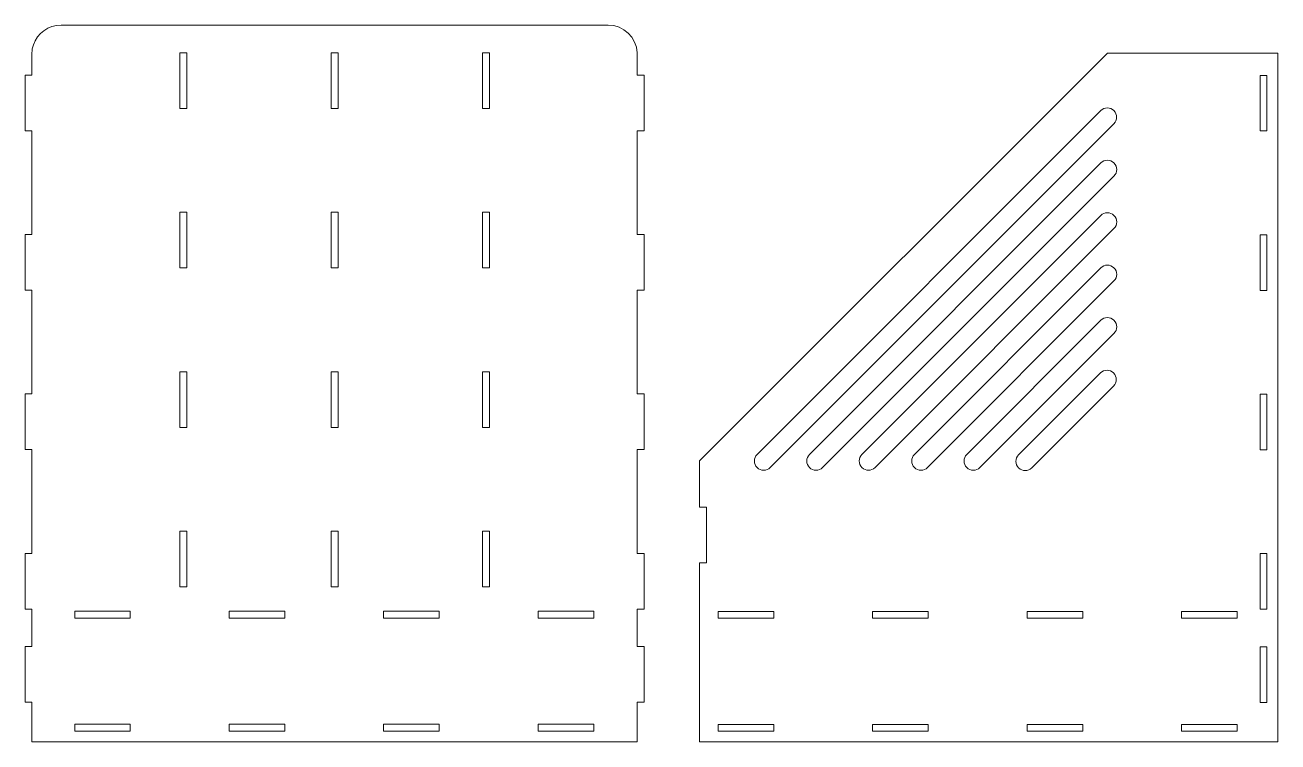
# Model space of a CAD drawing. Header units: millimetres. Extents: x -1743 to -18, y -755 to 899.
# Drawn here: x -1016 to -340, y 80 to 467 of the extents above; entities that cross this region are included whole.
import ezdxf

# ---------------------------------------------------------------- set-up
doc = ezdxf.new("R2010")
doc.units = ezdxf.units.MM
doc.header["$MEASUREMENT"] = 0
doc.layers.add('layer 1', color=7, linetype='Continuous')

msp = doc.modelspace()

# ---------------------------------------------------------------- linework, layer by layer
at = {"layer": 'layer 1', "color": 7, "lineweight": 9}
for points, knots in [([(-685.8917, 101.7151), (-685.8917, 101.7151), (-682.1917, 101.7151), (-682.1917, 101.7151), (-682.1917, 101.7151), (-682.1917, 101.7151), (-682.1917, 131.7152), (-682.1917, 131.7152), (-682.1917, 131.7152), (-682.1917, 131.7152), (-685.8917, 131.7152), (-685.8917, 131.7152), (-685.8917, 131.7152), (-685.8917, 131.7152), (-685.8917, 152.0052), (-685.8917, 152.0052), (-685.8917, 152.0052), (-685.8917, 152.0052), (-682.1917, 152.0052), (-682.1917, 152.0052), (-682.1917, 152.0052), (-682.1917, 152.0052), (-682.1917, 182.0053), (-682.1917, 182.0053), (-682.1917, 182.0053), (-682.1917, 182.0053), (-685.8917, 182.0053), (-685.8917, 182.0053), (-685.8917, 182.0053), (-685.8917, 182.0053), (-685.8917, 238.0052), (-685.8917, 238.0052), (-685.8917, 238.0052), (-685.8917, 238.0052), (-682.1917, 238.0052), (-682.1917, 238.0052), (-682.1917, 238.0052), (-682.1917, 238.0052), (-682.1917, 268.0053), (-682.1917, 268.0053), (-682.1917, 268.0053), (-682.1917, 268.0053), (-685.8917, 268.0053), (-685.8917, 268.0053), (-685.8917, 268.0053), (-685.8917, 268.0053), (-685.8917, 324.0053), (-685.8917, 324.0053), (-685.8917, 324.0053), (-685.8917, 324.0053), (-682.1917, 324.0053), (-682.1917, 324.0053), (-682.1917, 324.0053), (-682.1917, 324.0053), (-682.1917, 354.0052), (-682.1917, 354.0052), (-682.1917, 354.0052), (-682.1917, 354.0052), (-685.8917, 354.0052), (-685.8917, 354.0052), (-685.8917, 354.0052), (-685.8917, 354.0052), (-685.8917, 410.0053), (-685.8917, 410.0053), (-685.8917, 410.0053), (-685.8917, 410.0053), (-682.1917, 410.0053), (-682.1917, 410.0053), (-682.1917, 410.0053), (-682.1917, 410.0053), (-682.1917, 440.0053), (-682.1917, 440.0053), (-682.1917, 440.0053), (-682.1917, 440.0053), (-685.8917, 440.0053), (-685.8917, 440.0053), (-685.8917, 440.0053), (-685.8917, 440.0053), (-685.8917, 451.2702), (-685.8917, 451.2702), (-685.8917, 451.2702), (-685.8917, 451.2702), (-685.8917, 452.0054), (-685.8917, 452.0054), (-685.8917, 452.0054), (-685.8917, 452.0054), (-685.9096, 452.0054), (-685.9096, 452.0054), (-685.9096, 452.0054), (-686.297, 460.3219), (-693.2189, 467.0054), (-701.6269, 467.0054), (-701.6269, 467.0054), (-701.6269, 467.0054), (-838.1917, 467.0054), (-838.1917, 467.0054), (-838.1917, 467.0054), (-838.1917, 467.0054), (-995.1917, 467.0054), (-995.1917, 467.0054), (-995.1917, 467.0054), (-995.1917, 467.0054), (-996.7564, 467.0054), (-996.7564, 467.0054), (-996.7564, 467.0054), (-1003.6573, 467.0054), (-1009.5575, 462.5031), (-1011.6652, 456.291), (-1011.6652, 456.291), (-1012.1959, 454.9317), (-1012.4916, 453.4932), (-1012.4916, 452.0056), (-1012.4916, 452.0056), (-1012.4916, 452.0056), (-1012.4916, 452.0054), (-1012.4916, 452.0054), (-1012.4916, 452.0054), (-1012.4916, 452.0054), (-1012.4916, 452.0052), (-1012.4916, 452.0052), (-1012.4916, 452.0052), (-1012.4916, 452.0052), (-1012.4916, 451.2702), (-1012.4916, 451.2702), (-1012.4916, 451.2702), (-1012.4916, 451.2702), (-1012.4916, 440.0053), (-1012.4916, 440.0053), (-1012.4916, 440.0053), (-1012.4916, 440.0053), (-1016.1916, 440.0053), (-1016.1916, 440.0053), (-1016.1916, 440.0053), (-1016.1916, 440.0053), (-1016.1916, 410.0053), (-1016.1916, 410.0053), (-1016.1916, 410.0053), (-1016.1916, 410.0053), (-1012.4916, 410.0053), (-1012.4916, 410.0053), (-1012.4916, 410.0053), (-1012.4916, 410.0053), (-1012.4916, 354.0052), (-1012.4916, 354.0052), (-1012.4916, 354.0052), (-1012.4916, 354.0052), (-1016.1916, 354.0052), (-1016.1916, 354.0052), (-1016.1916, 354.0052), (-1016.1916, 354.0052), (-1016.1916, 324.0053), (-1016.1916, 324.0053), (-1016.1916, 324.0053), (-1016.1916, 324.0053), (-1012.4916, 324.0053), (-1012.4916, 324.0053), (-1012.4916, 324.0053), (-1012.4916, 324.0053), (-1012.4916, 268.0053), (-1012.4916, 268.0053), (-1012.4916, 268.0053), (-1012.4916, 268.0053), (-1016.1916, 268.0053), (-1016.1916, 268.0053), (-1016.1916, 268.0053), (-1016.1916, 268.0053), (-1016.1916, 238.0052), (-1016.1916, 238.0052), (-1016.1916, 238.0052), (-1016.1916, 238.0052), (-1012.4916, 238.0052), (-1012.4916, 238.0052), (-1012.4916, 238.0052), (-1012.4916, 238.0052), (-1012.4916, 182.0053), (-1012.4916, 182.0053), (-1012.4916, 182.0053), (-1012.4916, 182.0053), (-1016.1916, 182.0053), (-1016.1916, 182.0053), (-1016.1916, 182.0053), (-1016.1916, 182.0053), (-1016.1916, 152.0052), (-1016.1916, 152.0052), (-1016.1916, 152.0052), (-1016.1916, 152.0052), (-1012.4916, 152.0052), (-1012.4916, 152.0052), (-1012.4916, 152.0052), (-1012.4916, 152.0052), (-1012.4916, 131.7152), (-1012.4916, 131.7152), (-1012.4916, 131.7152), (-1012.4916, 131.7152), (-1016.1411, 131.7152), (-1016.1411, 131.7152), (-1016.1411, 131.7152), (-1016.1411, 131.7152), (-1016.1411, 101.7151), (-1016.1411, 101.7151), (-1016.1411, 101.7151), (-1016.1411, 101.7151), (-1012.4916, 101.7151), (-1012.4916, 101.7151), (-1012.4916, 101.7151), (-1012.4916, 101.7151), (-1012.4916, 80.4087), (-1012.4916, 80.4087), (-1012.4916, 80.4087), (-1012.4916, 80.4087), (-996.7564, 80.4087), (-996.7564, 80.4087), (-996.7564, 80.4087), (-996.7564, 80.4087), (-701.6269, 80.4087), (-701.6269, 80.4087), (-701.6269, 80.4087), (-701.6269, 80.4087), (-685.8917, 80.4087), (-685.8917, 80.4087), (-685.8917, 80.4087), (-685.8917, 80.4087), (-685.8917, 101.7151), (-685.8917, 101.7151)], [0, 0, 0, 0, 0.01754386, 0.01754386, 0.01754386, 0.01754386, 0.03508772, 0.03508772, 0.03508772, 0.03508772, 0.05263158, 0.05263158, 0.05263158, 0.05263158, 0.07017544, 0.07017544, 0.07017544, 0.07017544, 0.0877193, 0.0877193, 0.0877193, 0.0877193, 0.10526316, 0.10526316, 0.10526316, 0.10526316, 0.12280702, 0.12280702, 0.12280702, 0.12280702, 0.14035088, 0.14035088, 0.14035088, 0.14035088, 0.15789474, 0.15789474, 0.15789474, 0.15789474, 0.1754386, 0.1754386, 0.1754386, 0.1754386, 0.19298246, 0.19298246, 0.19298246, 0.19298246, 0.21052632, 0.21052632, 0.21052632, 0.21052632, 0.22807018, 0.22807018, 0.22807018, 0.22807018, 0.24561404, 0.24561404, 0.24561404, 0.24561404, 0.26315789, 0.26315789, 0.26315789, 0.26315789, 0.28070175, 0.28070175, 0.28070175, 0.28070175, 0.29824561, 0.29824561, 0.29824561, 0.29824561, 0.31578947, 0.31578947, 0.31578947, 0.31578947, 0.33333333, 0.33333333, 0.33333333, 0.33333333, 0.35087719, 0.35087719, 0.35087719, 0.35087719, 0.36842105, 0.36842105, 0.36842105, 0.36842105, 0.38596491, 0.38596491, 0.38596491, 0.38596491, 0.40350877, 0.40350877, 0.40350877, 0.40350877, 0.42105263, 0.42105263, 0.42105263, 0.42105263, 0.43859649, 0.43859649, 0.43859649, 0.43859649, 0.45614035, 0.45614035, 0.45614035, 0.45614035, 0.47368421, 0.47368421, 0.47368421, 0.47368421, 0.49122807, 0.49122807, 0.49122807, 0.49122807, 0.50877193, 0.50877193, 0.50877193, 0.50877193, 0.52631579, 0.52631579, 0.52631579, 0.52631579, 0.54385965, 0.54385965, 0.54385965, 0.54385965, 0.56140351, 0.56140351, 0.56140351, 0.56140351, 0.57894737, 0.57894737, 0.57894737, 0.57894737, 0.59649123, 0.59649123, 0.59649123, 0.59649123, 0.61403509, 0.61403509, 0.61403509, 0.61403509, 0.63157895, 0.63157895, 0.63157895, 0.63157895, 0.64912281, 0.64912281, 0.64912281, 0.64912281, 0.66666667, 0.66666667, 0.66666667, 0.66666667, 0.68421053, 0.68421053, 0.68421053, 0.68421053, 0.70175439, 0.70175439, 0.70175439, 0.70175439, 0.71929825, 0.71929825, 0.71929825, 0.71929825, 0.73684211, 0.73684211, 0.73684211, 0.73684211, 0.75438596, 0.75438596, 0.75438596, 0.75438596, 0.77192982, 0.77192982, 0.77192982, 0.77192982, 0.78947368, 0.78947368, 0.78947368, 0.78947368, 0.80701754, 0.80701754, 0.80701754, 0.80701754, 0.8245614, 0.8245614, 0.8245614, 0.8245614, 0.84210526, 0.84210526, 0.84210526, 0.84210526, 0.85964912, 0.85964912, 0.85964912, 0.85964912, 0.87719298, 0.87719298, 0.87719298, 0.87719298, 0.89473684, 0.89473684, 0.89473684, 0.89473684, 0.9122807, 0.9122807, 0.9122807, 0.9122807, 0.92982456, 0.92982456, 0.92982456, 0.92982456, 0.94736842, 0.94736842, 0.94736842, 0.94736842, 0.96491228, 0.96491228, 0.96491228, 0.96491228, 1, 1, 1, 1]), ([(-932.6916, 452.0052), (-932.6916, 452.0052), (-928.9917, 452.0052), (-928.9917, 452.0052), (-928.9917, 452.0052), (-928.9917, 452.0052), (-928.9917, 422.0052), (-928.9917, 422.0052), (-928.9917, 422.0052), (-928.9917, 422.0052), (-932.6916, 422.0052), (-932.6916, 422.0052), (-932.6916, 422.0052), (-932.6916, 422.0052), (-932.6916, 452.0052), (-932.6916, 452.0052)], [0, 0, 0, 0, 0.2, 0.2, 0.2, 0.2, 0.4, 0.4, 0.4, 0.4, 0.6, 0.6, 0.6, 0.6, 1, 1, 1, 1]), ([(-851.0416, 452.0052), (-851.0416, 452.0052), (-847.3417, 452.0052), (-847.3417, 452.0052), (-847.3417, 452.0052), (-847.3417, 452.0052), (-847.3417, 422.0052), (-847.3417, 422.0052), (-847.3417, 422.0052), (-847.3417, 422.0052), (-851.0416, 422.0052), (-851.0416, 422.0052), (-851.0416, 422.0052), (-851.0416, 422.0052), (-851.0416, 452.0052), (-851.0416, 452.0052)], [0, 0, 0, 0, 0.2, 0.2, 0.2, 0.2, 0.4, 0.4, 0.4, 0.4, 0.6, 0.6, 0.6, 0.6, 1, 1, 1, 1]), ([(-769.3916, 452.0052), (-769.3916, 452.0052), (-765.6917, 452.0052), (-765.6917, 452.0052), (-765.6917, 452.0052), (-765.6917, 452.0052), (-765.6917, 422.0052), (-765.6917, 422.0052), (-765.6917, 422.0052), (-765.6917, 422.0052), (-769.3916, 422.0052), (-769.3916, 422.0052), (-769.3916, 422.0052), (-769.3916, 422.0052), (-769.3916, 452.0052), (-769.3916, 452.0052)], [0, 0, 0, 0, 0.2, 0.2, 0.2, 0.2, 0.4, 0.4, 0.4, 0.4, 0.6, 0.6, 0.6, 0.6, 1, 1, 1, 1]), ([(-932.6916, 366.0053), (-932.6916, 366.0053), (-928.9917, 366.0053), (-928.9917, 366.0053), (-928.9917, 366.0053), (-928.9917, 366.0053), (-928.9917, 336.0052), (-928.9917, 336.0052), (-928.9917, 336.0052), (-928.9917, 336.0052), (-932.6916, 336.0052), (-932.6916, 336.0052), (-932.6916, 336.0052), (-932.6916, 336.0052), (-932.6916, 366.0053), (-932.6916, 366.0053)], [0, 0, 0, 0, 0.2, 0.2, 0.2, 0.2, 0.4, 0.4, 0.4, 0.4, 0.6, 0.6, 0.6, 0.6, 1, 1, 1, 1]), ([(-851.0416, 366.0053), (-851.0416, 366.0053), (-847.3417, 366.0053), (-847.3417, 366.0053), (-847.3417, 366.0053), (-847.3417, 366.0053), (-847.3417, 336.0052), (-847.3417, 336.0052), (-847.3417, 336.0052), (-847.3417, 336.0052), (-851.0416, 336.0052), (-851.0416, 336.0052), (-851.0416, 336.0052), (-851.0416, 336.0052), (-851.0416, 366.0053), (-851.0416, 366.0053)], [0, 0, 0, 0, 0.2, 0.2, 0.2, 0.2, 0.4, 0.4, 0.4, 0.4, 0.6, 0.6, 0.6, 0.6, 1, 1, 1, 1]), ([(-769.3916, 366.0053), (-769.3916, 366.0053), (-765.6917, 366.0053), (-765.6917, 366.0053), (-765.6917, 366.0053), (-765.6917, 366.0053), (-765.6917, 336.0052), (-765.6917, 336.0052), (-765.6917, 336.0052), (-765.6917, 336.0052), (-769.3916, 336.0052), (-769.3916, 336.0052), (-769.3916, 336.0052), (-769.3916, 336.0052), (-769.3916, 366.0053), (-769.3916, 366.0053)], [0, 0, 0, 0, 0.2, 0.2, 0.2, 0.2, 0.4, 0.4, 0.4, 0.4, 0.6, 0.6, 0.6, 0.6, 1, 1, 1, 1]), ([(-932.6916, 280.0052), (-932.6916, 280.0052), (-928.9917, 280.0052), (-928.9917, 280.0052), (-928.9917, 280.0052), (-928.9917, 280.0052), (-928.9917, 250.0053), (-928.9917, 250.0053), (-928.9917, 250.0053), (-928.9917, 250.0053), (-932.6916, 250.0053), (-932.6916, 250.0053), (-932.6916, 250.0053), (-932.6916, 250.0053), (-932.6916, 280.0052), (-932.6916, 280.0052)], [0, 0, 0, 0, 0.2, 0.2, 0.2, 0.2, 0.4, 0.4, 0.4, 0.4, 0.6, 0.6, 0.6, 0.6, 1, 1, 1, 1]), ([(-851.0416, 280.0052), (-851.0416, 280.0052), (-847.3417, 280.0052), (-847.3417, 280.0052), (-847.3417, 280.0052), (-847.3417, 280.0052), (-847.3417, 250.0053), (-847.3417, 250.0053), (-847.3417, 250.0053), (-847.3417, 250.0053), (-851.0416, 250.0053), (-851.0416, 250.0053), (-851.0416, 250.0053), (-851.0416, 250.0053), (-851.0416, 280.0052), (-851.0416, 280.0052)], [0, 0, 0, 0, 0.2, 0.2, 0.2, 0.2, 0.4, 0.4, 0.4, 0.4, 0.6, 0.6, 0.6, 0.6, 1, 1, 1, 1]), ([(-769.3916, 280.0052), (-769.3916, 280.0052), (-765.6917, 280.0052), (-765.6917, 280.0052), (-765.6917, 280.0052), (-765.6917, 280.0052), (-765.6917, 250.0053), (-765.6917, 250.0053), (-765.6917, 250.0053), (-765.6917, 250.0053), (-769.3916, 250.0053), (-769.3916, 250.0053), (-769.3916, 250.0053), (-769.3916, 250.0053), (-769.3916, 280.0052), (-769.3916, 280.0052)], [0, 0, 0, 0, 0.2, 0.2, 0.2, 0.2, 0.4, 0.4, 0.4, 0.4, 0.6, 0.6, 0.6, 0.6, 1, 1, 1, 1]), ([(-932.6916, 194.0052), (-932.6916, 194.0052), (-928.9917, 194.0052), (-928.9917, 194.0052), (-928.9917, 194.0052), (-928.9917, 194.0052), (-928.9917, 164.0052), (-928.9917, 164.0052), (-928.9917, 164.0052), (-928.9917, 164.0052), (-932.6916, 164.0052), (-932.6916, 164.0052), (-932.6916, 164.0052), (-932.6916, 164.0052), (-932.6916, 194.0052), (-932.6916, 194.0052)], [0, 0, 0, 0, 0.2, 0.2, 0.2, 0.2, 0.4, 0.4, 0.4, 0.4, 0.6, 0.6, 0.6, 0.6, 1, 1, 1, 1]), ([(-851.0416, 194.0052), (-851.0416, 194.0052), (-847.3417, 194.0052), (-847.3417, 194.0052), (-847.3417, 194.0052), (-847.3417, 194.0052), (-847.3417, 164.0052), (-847.3417, 164.0052), (-847.3417, 164.0052), (-847.3417, 164.0052), (-851.0416, 164.0052), (-851.0416, 164.0052), (-851.0416, 164.0052), (-851.0416, 164.0052), (-851.0416, 194.0052), (-851.0416, 194.0052)], [0, 0, 0, 0, 0.2, 0.2, 0.2, 0.2, 0.4, 0.4, 0.4, 0.4, 0.6, 0.6, 0.6, 0.6, 1, 1, 1, 1]), ([(-769.3916, 194.0052), (-769.3916, 194.0052), (-765.6917, 194.0052), (-765.6917, 194.0052), (-765.6917, 194.0052), (-765.6917, 194.0052), (-765.6917, 164.0052), (-765.6917, 164.0052), (-765.6917, 164.0052), (-765.6917, 164.0052), (-769.3916, 164.0052), (-769.3916, 164.0052), (-769.3916, 164.0052), (-769.3916, 164.0052), (-769.3916, 194.0052), (-769.3916, 194.0052)], [0, 0, 0, 0, 0.2, 0.2, 0.2, 0.2, 0.4, 0.4, 0.4, 0.4, 0.6, 0.6, 0.6, 0.6, 1, 1, 1, 1]), ([(-989.402, 147.1552), (-989.402, 147.1552), (-989.402, 150.8552), (-989.402, 150.8552), (-989.402, 150.8552), (-989.402, 150.8552), (-959.402, 150.8552), (-959.402, 150.8552), (-959.402, 150.8552), (-959.402, 150.8552), (-959.402, 147.1552), (-959.402, 147.1552), (-959.402, 147.1552), (-959.402, 147.1552), (-989.402, 147.1552), (-989.402, 147.1552)], [0, 0, 0, 0, 0.2, 0.2, 0.2, 0.2, 0.4, 0.4, 0.4, 0.4, 0.6, 0.6, 0.6, 0.6, 1, 1, 1, 1]), ([(-906.0687, 147.1552), (-906.0687, 147.1552), (-906.0687, 150.8552), (-906.0687, 150.8552), (-906.0687, 150.8552), (-906.0687, 150.8552), (-876.0687, 150.8552), (-876.0687, 150.8552), (-876.0687, 150.8552), (-876.0687, 150.8552), (-876.0687, 147.1552), (-876.0687, 147.1552), (-876.0687, 147.1552), (-876.0687, 147.1552), (-906.0687, 147.1552), (-906.0687, 147.1552)], [0, 0, 0, 0, 0.2, 0.2, 0.2, 0.2, 0.4, 0.4, 0.4, 0.4, 0.6, 0.6, 0.6, 0.6, 1, 1, 1, 1]), ([(-822.7353, 147.1552), (-822.7353, 147.1552), (-822.7353, 150.8552), (-822.7353, 150.8552), (-822.7353, 150.8552), (-822.7353, 150.8552), (-792.7353, 150.8552), (-792.7353, 150.8552), (-792.7353, 150.8552), (-792.7353, 150.8552), (-792.7353, 147.1552), (-792.7353, 147.1552), (-792.7353, 147.1552), (-792.7353, 147.1552), (-822.7353, 147.1552), (-822.7353, 147.1552)], [0, 0, 0, 0, 0.2, 0.2, 0.2, 0.2, 0.4, 0.4, 0.4, 0.4, 0.6, 0.6, 0.6, 0.6, 1, 1, 1, 1]), ([(-739.402, 147.1552), (-739.402, 147.1552), (-739.402, 150.8552), (-739.402, 150.8552), (-739.402, 150.8552), (-739.402, 150.8552), (-709.402, 150.8552), (-709.402, 150.8552), (-709.402, 150.8552), (-709.402, 150.8552), (-709.402, 147.1552), (-709.402, 147.1552), (-709.402, 147.1552), (-709.402, 147.1552), (-739.402, 147.1552), (-739.402, 147.1552)], [0, 0, 0, 0, 0.2, 0.2, 0.2, 0.2, 0.4, 0.4, 0.4, 0.4, 0.6, 0.6, 0.6, 0.6, 1, 1, 1, 1]), ([(-959.402, 86.1685), (-959.402, 86.1685), (-959.402, 89.8685), (-959.402, 89.8685), (-959.402, 89.8685), (-959.402, 89.8685), (-989.402, 89.8685), (-989.402, 89.8685), (-989.402, 89.8685), (-989.402, 89.8685), (-989.402, 86.1685), (-989.402, 86.1685), (-989.402, 86.1685), (-989.402, 86.1685), (-959.402, 86.1685), (-959.402, 86.1685)], [0, 0, 0, 0, 0.2, 0.2, 0.2, 0.2, 0.4, 0.4, 0.4, 0.4, 0.6, 0.6, 0.6, 0.6, 1, 1, 1, 1]), ([(-906.0687, 89.8685), (-906.0687, 89.8685), (-906.0687, 86.1685), (-906.0687, 86.1685), (-906.0687, 86.1685), (-906.0687, 86.1685), (-876.0687, 86.1685), (-876.0687, 86.1685), (-876.0687, 86.1685), (-876.0687, 86.1685), (-876.0687, 89.8685), (-876.0687, 89.8685), (-876.0687, 89.8685), (-876.0687, 89.8685), (-906.0687, 89.8685), (-906.0687, 89.8685)], [0, 0, 0, 0, 0.2, 0.2, 0.2, 0.2, 0.4, 0.4, 0.4, 0.4, 0.6, 0.6, 0.6, 0.6, 1, 1, 1, 1]), ([(-822.7353, 89.8685), (-822.7353, 89.8685), (-822.7353, 86.1685), (-822.7353, 86.1685), (-822.7353, 86.1685), (-822.7353, 86.1685), (-792.7353, 86.1685), (-792.7353, 86.1685), (-792.7353, 86.1685), (-792.7353, 86.1685), (-792.7353, 89.8685), (-792.7353, 89.8685), (-792.7353, 89.8685), (-792.7353, 89.8685), (-822.7353, 89.8685), (-822.7353, 89.8685)], [0, 0, 0, 0, 0.2, 0.2, 0.2, 0.2, 0.4, 0.4, 0.4, 0.4, 0.6, 0.6, 0.6, 0.6, 1, 1, 1, 1]), ([(-739.402, 89.8685), (-739.402, 89.8685), (-739.402, 86.1685), (-739.402, 86.1685), (-739.402, 86.1685), (-739.402, 86.1685), (-709.402, 86.1685), (-709.402, 86.1685), (-709.402, 86.1685), (-709.402, 86.1685), (-709.402, 89.8685), (-709.402, 89.8685), (-709.402, 89.8685), (-709.402, 89.8685), (-739.402, 89.8685), (-739.402, 89.8685)], [0, 0, 0, 0, 0.2, 0.2, 0.2, 0.2, 0.4, 0.4, 0.4, 0.4, 0.6, 0.6, 0.6, 0.6, 1, 1, 1, 1])]:
    msp.add_open_spline(points, degree=3, knots=knots, dxfattribs=at)
at = {"layer": 'layer 1', "color": 242, "lineweight": 18}
for points, knots in [([(-340.2517, 139.8843), (-340.2517, 139.8843), (-340.2516, 139.8843), (-340.2516, 139.8843), (-340.2516, 139.8843), (-340.2516, 139.8843), (-340.2516, 80.3144), (-340.2516, 80.3144), (-340.2516, 80.3144), (-340.2516, 80.3144), (-652.2517, 80.3144), (-652.2517, 80.3144), (-652.2517, 80.3144), (-652.2517, 80.3144), (-652.2517, 139.8843), (-652.2517, 139.8843), (-652.2517, 139.8843), (-652.2517, 139.8843), (-652.2517, 151.8842), (-652.2517, 151.8842), (-652.2517, 151.8842), (-652.2517, 151.8842), (-652.2517, 176.8844), (-652.2517, 176.8844), (-652.2517, 176.8844), (-652.2517, 176.8844), (-648.5517, 176.8844), (-648.5517, 176.8844), (-648.5517, 176.8844), (-648.5517, 176.8844), (-648.5517, 206.8845), (-648.5517, 206.8845), (-648.5517, 206.8845), (-648.5517, 206.8845), (-652.2517, 206.8845), (-652.2517, 206.8845), (-652.2517, 206.8845), (-652.2517, 206.8845), (-652.2517, 231.8842), (-652.2517, 231.8842), (-652.2517, 231.8842), (-652.2517, 231.8842), (-432.2516, 451.8842), (-432.2516, 451.8842), (-432.2516, 451.8842), (-432.2516, 451.8842), (-352.2517, 451.8842), (-352.2517, 451.8842), (-352.2517, 451.8842), (-352.2517, 451.8842), (-340.2517, 451.8842), (-340.2517, 451.8842), (-340.2517, 451.8842), (-340.2517, 451.8842), (-340.2517, 151.8842), (-340.2517, 151.8842), (-340.2517, 151.8842), (-340.2517, 151.8842), (-340.2517, 139.8843), (-340.2517, 139.8843)], [0, 0, 0, 0, 0.0625, 0.0625, 0.0625, 0.0625, 0.125, 0.125, 0.125, 0.125, 0.1875, 0.1875, 0.1875, 0.1875, 0.25, 0.25, 0.25, 0.25, 0.3125, 0.3125, 0.3125, 0.3125, 0.375, 0.375, 0.375, 0.375, 0.4375, 0.4375, 0.4375, 0.4375, 0.5, 0.5, 0.5, 0.5, 0.5625, 0.5625, 0.5625, 0.5625, 0.625, 0.625, 0.625, 0.625, 0.6875, 0.6875, 0.6875, 0.6875, 0.75, 0.75, 0.75, 0.75, 0.8125, 0.8125, 0.8125, 0.8125, 0.875, 0.875, 0.875, 0.875, 1, 1, 1, 1]), ([(-349.9017, 439.8843), (-349.9017, 439.8843), (-346.2017, 439.8843), (-346.2017, 439.8843), (-346.2017, 439.8843), (-346.2017, 439.8843), (-346.2017, 409.8843), (-346.2017, 409.8843), (-346.2017, 409.8843), (-346.2017, 409.8843), (-349.9017, 409.8843), (-349.9017, 409.8843), (-349.9017, 409.8843), (-349.9017, 409.8843), (-349.9017, 439.8843), (-349.9017, 439.8843)], [0, 0, 0, 0, 0.2, 0.2, 0.2, 0.2, 0.4, 0.4, 0.4, 0.4, 0.6, 0.6, 0.6, 0.6, 1, 1, 1, 1]), ([(-428.7277, 420.8403), (-428.7277, 420.8403), (-428.7277, 420.8403), (-428.7277, 420.8403), (-428.7277, 420.8403), (-430.6723, 422.7848), (-433.8542, 422.7848), (-435.7988, 420.8403), (-435.7988, 420.8403), (-435.7988, 420.8403), (-621.2311, 235.4078), (-621.2311, 235.4078), (-621.2311, 235.4078), (-623.1758, 233.4634), (-623.1758, 230.2813), (-621.2311, 228.3369), (-621.2311, 228.3369), (-621.2311, 228.3369), (-621.2311, 228.3369), (-621.2311, 228.3369), (-621.2311, 228.3369), (-619.2867, 226.3923), (-616.1046, 226.3923), (-614.1602, 228.3369), (-614.1602, 228.3369), (-614.1602, 228.3369), (-428.7277, 413.7693), (-428.7277, 413.7693), (-428.7277, 413.7693), (-426.7832, 415.7138), (-426.7832, 418.8958), (-428.7277, 420.8403)], [0, 0, 0, 0, 0.11111111, 0.11111111, 0.11111111, 0.11111111, 0.22222222, 0.22222222, 0.22222222, 0.22222222, 0.33333333, 0.33333333, 0.33333333, 0.33333333, 0.44444444, 0.44444444, 0.44444444, 0.44444444, 0.55555556, 0.55555556, 0.55555556, 0.55555556, 0.66666667, 0.66666667, 0.66666667, 0.66666667, 0.77777778, 0.77777778, 0.77777778, 0.77777778, 1, 1, 1, 1]), ([(-428.7116, 392.6048), (-428.7116, 392.6048), (-428.7116, 392.6048), (-428.7116, 392.6048), (-428.7116, 392.6048), (-426.7669, 390.6603), (-426.7669, 387.4782), (-428.7116, 385.5338), (-428.7116, 385.5338), (-428.7116, 385.5338), (-585.8921, 228.3531), (-585.8921, 228.3531), (-585.8921, 228.3531), (-587.8368, 226.4086), (-591.0186, 226.4086), (-592.9633, 228.3531), (-592.9633, 228.3531), (-592.9633, 228.3531), (-592.9633, 228.3531), (-592.9633, 228.3531), (-592.9633, 228.3531), (-594.9077, 230.2976), (-594.9077, 233.4796), (-592.9633, 235.4243), (-592.9633, 235.4243), (-592.9633, 235.4243), (-435.7826, 392.6048), (-435.7826, 392.6048), (-435.7826, 392.6048), (-433.838, 394.5494), (-430.6561, 394.5494), (-428.7116, 392.6048)], [0, 0, 0, 0, 0.11111111, 0.11111111, 0.11111111, 0.11111111, 0.22222222, 0.22222222, 0.22222222, 0.22222222, 0.33333333, 0.33333333, 0.33333333, 0.33333333, 0.44444444, 0.44444444, 0.44444444, 0.44444444, 0.55555556, 0.55555556, 0.55555556, 0.55555556, 0.66666667, 0.66666667, 0.66666667, 0.66666667, 0.77777778, 0.77777778, 0.77777778, 0.77777778, 1, 1, 1, 1]), ([(-428.7125, 364.32), (-428.7125, 364.32), (-428.7125, 364.32), (-428.7125, 364.32), (-428.7125, 364.32), (-426.7681, 362.3754), (-426.768, 359.1935), (-428.7125, 357.2489), (-428.7125, 357.2489), (-428.7125, 357.2489), (-557.609, 228.3525), (-557.609, 228.3525), (-557.609, 228.3525), (-559.5535, 226.408), (-562.7355, 226.408), (-564.68, 228.3525), (-564.68, 228.3525), (-564.68, 228.3525), (-564.68, 228.3525), (-564.68, 228.3525), (-564.68, 228.3525), (-566.6246, 230.297), (-566.6246, 233.479), (-564.68, 235.4237), (-564.68, 235.4237), (-564.68, 235.4237), (-435.7837, 364.32), (-435.7837, 364.32), (-435.7837, 364.32), (-433.839, 366.2646), (-430.6572, 366.2644), (-428.7125, 364.32)], [0, 0, 0, 0, 0.11111111, 0.11111111, 0.11111111, 0.11111111, 0.22222222, 0.22222222, 0.22222222, 0.22222222, 0.33333333, 0.33333333, 0.33333333, 0.33333333, 0.44444444, 0.44444444, 0.44444444, 0.44444444, 0.55555556, 0.55555556, 0.55555556, 0.55555556, 0.66666667, 0.66666667, 0.66666667, 0.66666667, 0.77777778, 0.77777778, 0.77777778, 0.77777778, 1, 1, 1, 1]), ([(-349.9017, 353.8842), (-349.9017, 353.8842), (-346.2017, 353.8842), (-346.2017, 353.8842), (-346.2017, 353.8842), (-346.2017, 353.8842), (-346.2017, 323.8843), (-346.2017, 323.8843), (-346.2017, 323.8843), (-346.2017, 323.8843), (-349.9017, 323.8843), (-349.9017, 323.8843), (-349.9017, 323.8843), (-349.9017, 323.8843), (-349.9017, 353.8842), (-349.9017, 353.8842)], [0, 0, 0, 0, 0.2, 0.2, 0.2, 0.2, 0.4, 0.4, 0.4, 0.4, 0.6, 0.6, 0.6, 0.6, 1, 1, 1, 1]), ([(-428.7131, 336.0356), (-428.7131, 336.0356), (-428.7131, 336.0356), (-428.7131, 336.0356), (-428.7131, 336.0356), (-426.7687, 334.0911), (-426.7687, 330.9091), (-428.7131, 328.9645), (-428.7131, 328.9645), (-428.7131, 328.9645), (-529.326, 228.3518), (-529.326, 228.3518), (-529.326, 228.3518), (-531.2704, 226.4073), (-534.4525, 226.4073), (-536.397, 228.3517), (-536.397, 228.3517), (-536.397, 228.3517), (-536.397, 228.3517), (-536.397, 228.3517), (-536.397, 228.3517), (-538.3416, 230.2963), (-538.3416, 233.4783), (-536.3969, 235.4228), (-536.3969, 235.4228), (-536.3969, 235.4228), (-435.7843, 336.0356), (-435.7843, 336.0356), (-435.7843, 336.0356), (-433.8396, 337.9801), (-430.6577, 337.9801), (-428.7131, 336.0356)], [0, 0, 0, 0, 0.11111111, 0.11111111, 0.11111111, 0.11111111, 0.22222222, 0.22222222, 0.22222222, 0.22222222, 0.33333333, 0.33333333, 0.33333333, 0.33333333, 0.44444444, 0.44444444, 0.44444444, 0.44444444, 0.55555556, 0.55555556, 0.55555556, 0.55555556, 0.66666667, 0.66666667, 0.66666667, 0.66666667, 0.77777778, 0.77777778, 0.77777778, 0.77777778, 1, 1, 1, 1]), ([(-508.1134, 228.3509), (-508.1134, 228.3509), (-508.1136, 228.3509), (-508.1136, 228.3509), (-508.1136, 228.3509), (-510.0582, 230.2956), (-510.0582, 233.4774), (-508.1135, 235.422), (-508.1135, 235.422), (-508.1135, 235.422), (-435.785, 307.7506), (-435.785, 307.7506), (-435.785, 307.7506), (-433.8403, 309.6952), (-430.6585, 309.6952), (-428.714, 307.7508), (-428.714, 307.7508), (-428.714, 307.7508), (-428.7138, 307.7505), (-428.7138, 307.7505), (-428.7138, 307.7505), (-426.7693, 305.806), (-426.7693, 302.6241), (-428.7138, 300.6796), (-428.7138, 300.6796), (-428.7138, 300.6796), (-501.0425, 228.3509), (-501.0425, 228.3509), (-501.0425, 228.3509), (-502.987, 226.4064), (-506.169, 226.4064), (-508.1134, 228.3509)], [0, 0, 0, 0, 0.11111111, 0.11111111, 0.11111111, 0.11111111, 0.22222222, 0.22222222, 0.22222222, 0.22222222, 0.33333333, 0.33333333, 0.33333333, 0.33333333, 0.44444444, 0.44444444, 0.44444444, 0.44444444, 0.55555556, 0.55555556, 0.55555556, 0.55555556, 0.66666667, 0.66666667, 0.66666667, 0.66666667, 0.77777778, 0.77777778, 0.77777778, 0.77777778, 1, 1, 1, 1]), ([(-480.1492, 228.1267), (-480.1492, 228.1267), (-480.1492, 228.1268), (-480.1492, 228.1268), (-480.1492, 228.1268), (-482.0939, 230.0714), (-482.0937, 233.2531), (-480.1492, 235.1978), (-480.1492, 235.1978), (-480.1492, 235.1978), (-436.0101, 279.337), (-436.0101, 279.337), (-436.0101, 279.337), (-434.0656, 281.2814), (-430.8837, 281.2814), (-428.9392, 279.3369), (-428.9392, 279.3369), (-428.9392, 279.3369), (-428.9391, 279.3368), (-428.9391, 279.3368), (-428.9391, 279.3368), (-426.9944, 277.3922), (-426.9944, 274.2104), (-428.939, 272.2659), (-428.939, 272.2659), (-428.939, 272.2659), (-473.0782, 228.1267), (-473.0782, 228.1267), (-473.0782, 228.1267), (-475.0227, 226.1822), (-478.2045, 226.1821), (-480.1492, 228.1267)], [0, 0, 0, 0, 0.11111111, 0.11111111, 0.11111111, 0.11111111, 0.22222222, 0.22222222, 0.22222222, 0.22222222, 0.33333333, 0.33333333, 0.33333333, 0.33333333, 0.44444444, 0.44444444, 0.44444444, 0.44444444, 0.55555556, 0.55555556, 0.55555556, 0.55555556, 0.66666667, 0.66666667, 0.66666667, 0.66666667, 0.77777778, 0.77777778, 0.77777778, 0.77777778, 1, 1, 1, 1]), ([(-349.9017, 267.8843), (-349.9017, 267.8843), (-346.2017, 267.8843), (-346.2017, 267.8843), (-346.2017, 267.8843), (-346.2017, 267.8843), (-346.2017, 237.8842), (-346.2017, 237.8842), (-346.2017, 237.8842), (-346.2017, 237.8842), (-349.9017, 237.8842), (-349.9017, 237.8842), (-349.9017, 237.8842), (-349.9017, 237.8842), (-349.9017, 267.8843), (-349.9017, 267.8843)], [0, 0, 0, 0, 0.2, 0.2, 0.2, 0.2, 0.4, 0.4, 0.4, 0.4, 0.6, 0.6, 0.6, 0.6, 1, 1, 1, 1]), ([(-349.9017, 181.8843), (-349.9017, 181.8843), (-346.2017, 181.8843), (-346.2017, 181.8843), (-346.2017, 181.8843), (-346.2017, 181.8843), (-346.2017, 151.8842), (-346.2017, 151.8842), (-346.2017, 151.8842), (-346.2017, 151.8842), (-349.9017, 151.8842), (-349.9017, 151.8842), (-349.9017, 151.8842), (-349.9017, 151.8842), (-349.9017, 181.8843), (-349.9017, 181.8843)], [0, 0, 0, 0, 0.2, 0.2, 0.2, 0.2, 0.4, 0.4, 0.4, 0.4, 0.6, 0.6, 0.6, 0.6, 1, 1, 1, 1]), ([(-642.2517, 147.0342), (-642.2517, 147.0342), (-642.2517, 150.7342), (-642.2517, 150.7342), (-642.2517, 150.7342), (-642.2517, 150.7342), (-612.2517, 150.7342), (-612.2517, 150.7342), (-612.2517, 150.7342), (-612.2517, 150.7342), (-612.2517, 147.0342), (-612.2517, 147.0342), (-612.2517, 147.0342), (-612.2517, 147.0342), (-642.2517, 147.0342), (-642.2517, 147.0342)], [0, 0, 0, 0, 0.2, 0.2, 0.2, 0.2, 0.4, 0.4, 0.4, 0.4, 0.6, 0.6, 0.6, 0.6, 1, 1, 1, 1]), ([(-558.9184, 147.0342), (-558.9184, 147.0342), (-558.9184, 150.7342), (-558.9184, 150.7342), (-558.9184, 150.7342), (-558.9184, 150.7342), (-528.9184, 150.7342), (-528.9184, 150.7342), (-528.9184, 150.7342), (-528.9184, 150.7342), (-528.9184, 147.0342), (-528.9184, 147.0342), (-528.9184, 147.0342), (-528.9184, 147.0342), (-558.9184, 147.0342), (-558.9184, 147.0342)], [0, 0, 0, 0, 0.2, 0.2, 0.2, 0.2, 0.4, 0.4, 0.4, 0.4, 0.6, 0.6, 0.6, 0.6, 1, 1, 1, 1]), ([(-475.585, 147.0342), (-475.585, 147.0342), (-475.585, 150.7342), (-475.585, 150.7342), (-475.585, 150.7342), (-475.585, 150.7342), (-445.585, 150.7342), (-445.585, 150.7342), (-445.585, 150.7342), (-445.585, 150.7342), (-445.585, 147.0342), (-445.585, 147.0342), (-445.585, 147.0342), (-445.585, 147.0342), (-475.585, 147.0342), (-475.585, 147.0342)], [0, 0, 0, 0, 0.2, 0.2, 0.2, 0.2, 0.4, 0.4, 0.4, 0.4, 0.6, 0.6, 0.6, 0.6, 1, 1, 1, 1]), ([(-392.2517, 147.0342), (-392.2517, 147.0342), (-392.2517, 150.7342), (-392.2517, 150.7342), (-392.2517, 150.7342), (-392.2517, 150.7342), (-362.2517, 150.7342), (-362.2517, 150.7342), (-362.2517, 150.7342), (-362.2517, 150.7342), (-362.2517, 147.0342), (-362.2517, 147.0342), (-362.2517, 147.0342), (-362.2517, 147.0342), (-392.2517, 147.0342), (-392.2517, 147.0342)], [0, 0, 0, 0, 0.2, 0.2, 0.2, 0.2, 0.4, 0.4, 0.4, 0.4, 0.6, 0.6, 0.6, 0.6, 1, 1, 1, 1]), ([(-349.9017, 101.6208), (-349.9017, 101.6208), (-346.2017, 101.6208), (-346.2017, 101.6208), (-346.2017, 101.6208), (-346.2017, 101.6208), (-346.2017, 131.6209), (-346.2017, 131.6209), (-346.2017, 131.6209), (-346.2017, 131.6209), (-349.9017, 131.6209), (-349.9017, 131.6209), (-349.9017, 131.6209), (-349.9017, 131.6209), (-349.9017, 101.6208), (-349.9017, 101.6208)], [0, 0, 0, 0, 0.2, 0.2, 0.2, 0.2, 0.4, 0.4, 0.4, 0.4, 0.6, 0.6, 0.6, 0.6, 1, 1, 1, 1]), ([(-642.2517, 86.0742), (-642.2517, 86.0742), (-612.2517, 86.0742), (-612.2517, 86.0742), (-612.2517, 86.0742), (-612.2517, 86.0742), (-612.2517, 89.7742), (-612.2517, 89.7742), (-612.2517, 89.7742), (-612.2517, 89.7742), (-642.2517, 89.7742), (-642.2517, 89.7742), (-642.2517, 89.7742), (-642.2517, 89.7742), (-642.2517, 86.0742), (-642.2517, 86.0742)], [0, 0, 0, 0, 0.2, 0.2, 0.2, 0.2, 0.4, 0.4, 0.4, 0.4, 0.6, 0.6, 0.6, 0.6, 1, 1, 1, 1]), ([(-558.9184, 89.7742), (-558.9184, 89.7742), (-558.9184, 86.0742), (-558.9184, 86.0742), (-558.9184, 86.0742), (-558.9184, 86.0742), (-528.9184, 86.0742), (-528.9184, 86.0742), (-528.9184, 86.0742), (-528.9184, 86.0742), (-528.9184, 89.7742), (-528.9184, 89.7742), (-528.9184, 89.7742), (-528.9184, 89.7742), (-558.9184, 89.7742), (-558.9184, 89.7742)], [0, 0, 0, 0, 0.2, 0.2, 0.2, 0.2, 0.4, 0.4, 0.4, 0.4, 0.6, 0.6, 0.6, 0.6, 1, 1, 1, 1]), ([(-475.585, 89.7742), (-475.585, 89.7742), (-475.585, 86.0742), (-475.585, 86.0742), (-475.585, 86.0742), (-475.585, 86.0742), (-445.585, 86.0742), (-445.585, 86.0742), (-445.585, 86.0742), (-445.585, 86.0742), (-445.585, 89.7742), (-445.585, 89.7742), (-445.585, 89.7742), (-445.585, 89.7742), (-475.585, 89.7742), (-475.585, 89.7742)], [0, 0, 0, 0, 0.2, 0.2, 0.2, 0.2, 0.4, 0.4, 0.4, 0.4, 0.6, 0.6, 0.6, 0.6, 1, 1, 1, 1]), ([(-392.2517, 89.7742), (-392.2517, 89.7742), (-392.2517, 86.0742), (-392.2517, 86.0742), (-392.2517, 86.0742), (-392.2517, 86.0742), (-362.2517, 86.0742), (-362.2517, 86.0742), (-362.2517, 86.0742), (-362.2517, 86.0742), (-362.2517, 89.7742), (-362.2517, 89.7742), (-362.2517, 89.7742), (-362.2517, 89.7742), (-392.2517, 89.7742), (-392.2517, 89.7742)], [0, 0, 0, 0, 0.2, 0.2, 0.2, 0.2, 0.4, 0.4, 0.4, 0.4, 0.6, 0.6, 0.6, 0.6, 1, 1, 1, 1])]:
    msp.add_open_spline(points, degree=3, knots=knots, dxfattribs=at)

doc.saveas('drawing.dxf')
